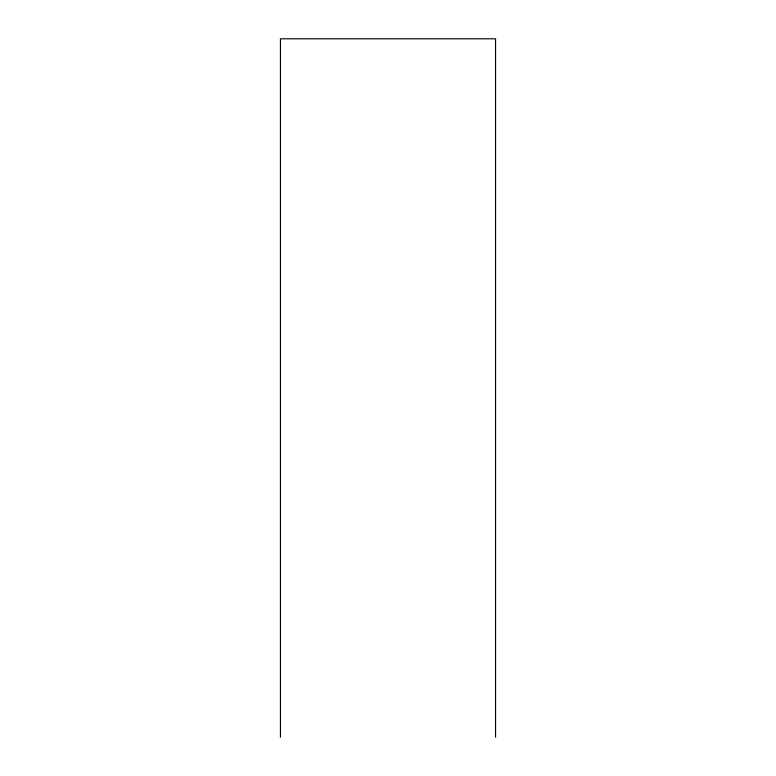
<?xml version="1.0" encoding="UTF-8"?>
<svg xmlns="http://www.w3.org/2000/svg" width="776" height="776" viewBox="0 0 776 776"><rect width="100%" height="100%" fill="white"/><g stroke="black" fill="none" stroke-linecap="round" stroke-linejoin="round"><path stroke-width="1.16" d="M495.554 737.2L495.554 38.8L280.446 38.8L280.446 737.2"/></g></svg>
